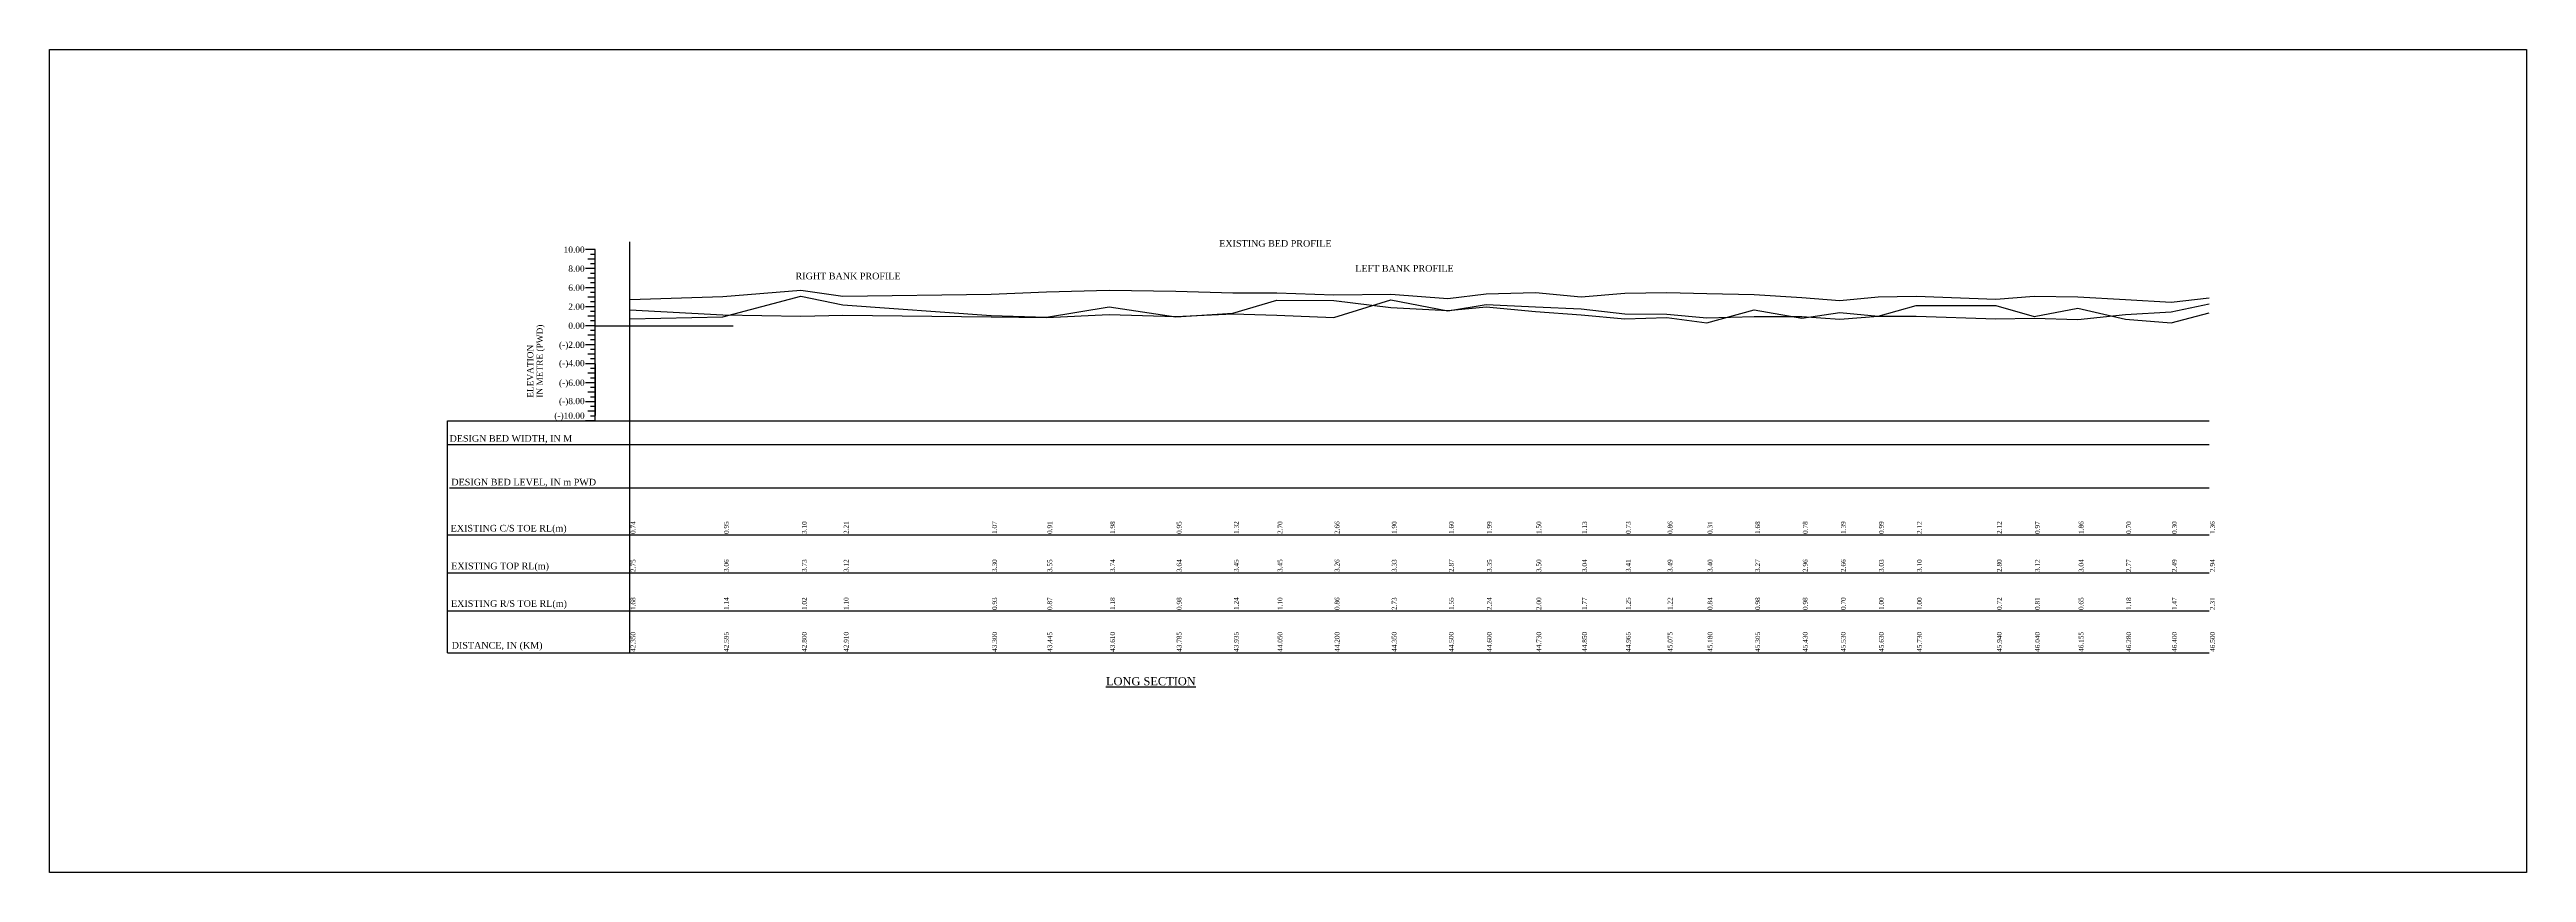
# Model space of a CAD drawing. Header units: metres. Extents: x -148477 to 168932, y -55673 to -2736.
# Drawn here: x 15095.1 to 15355.4, y -16723.2 to -16636.7 of the extents above; entities that cross this region are included whole.
import ezdxf
from ezdxf.enums import TextEntityAlignment as Align

# ---------------------------------------------------------------- set-up
doc = ezdxf.new("R2010")
doc.units = ezdxf.units.M
doc.styles.add('liza', font='times.ttf', dxfattribs={"height": 2})
doc.styles.get("Standard").update_dxf_attribs({"font": 'times.ttf'})

msp = doc.modelspace()

# ---------------------------------------------------------------- linework, layer by layer
at = {"color": 0, "lineweight": 30}
for p, q in [((15152.4472, -16657.7075), (15151.4472, -16657.7075)), ((15152.4472, -16658.7075), (15151.6972, -16658.7075)), ((15152.4472, -16658.2075), (15151.9472, -16658.2075)), ((15152.4472, -16675.7075), (15152.4472, -16657.7075)), ((15152.4472, -16659.7075), (15151.4472, -16659.7075)), ((15152.4472, -16659.7075), (15151.4472, -16659.7075)), ((15152.4472, -16659.7075), (15151.4472, -16659.7075)), ((15152.4472, -16660.7075), (15151.6972, -16660.7075)), ((15152.4472, -16659.2075), (15151.9472, -16659.2075)), ((15152.4472, -16660.2075), (15151.9472, -16660.2075)), ((15152.4472, -16661.2075), (15151.9472, -16661.2075)), ((15152.4472, -16661.7075), (15151.4472, -16661.7075)), ((15152.4472, -16661.7075), (15151.4472, -16661.7075)), ((15152.4472, -16663.7075), (15151.4472, -16663.7075)), ((15152.4472, -16662.7075), (15151.6972, -16662.7075)), ((15152.4472, -16662.7075), (15151.6972, -16662.7075)), ((15152.4472, -16662.2075), (15151.9472, -16662.2075)), ((15152.4472, -16662.2075), (15151.9472, -16662.2075)), ((15152.4472, -16663.2075), (15151.9472, -16663.2075)), ((15152.4472, -16665.7075), (15151.4472, -16665.7075)), ((15152.4472, -16664.7075), (15151.6972, -16664.7075)), ((15152.4472, -16666.7075), (15151.6972, -16666.7075)), ((15152.4472, -16664.2075), (15151.9472, -16664.2075)), ((15152.4472, -16665.2075), (15151.9472, -16665.2075)), ((15152.4472, -16666.2075), (15151.9472, -16666.2075)), ((15152.4472, -16667.7075), (15151.4472, -16667.7075)), ((15152.4472, -16668.7075), (15151.6972, -16668.7075)), ((15152.4472, -16667.2075), (15151.9472, -16667.2075)), ((15152.4472, -16668.2075), (15151.9472, -16668.2075)), ((15152.4472, -16669.2075), (15151.9472, -16669.2075)), ((15152.4472, -16669.7075), (15151.4472, -16669.7075)), ((15152.4472, -16671.7075), (15151.4472, -16671.7075)), ((15152.4472, -16670.7075), (15151.6972, -16670.7075)), ((15152.4472, -16670.2075), (15151.9472, -16670.2075)), ((15152.4472, -16671.2075), (15151.9472, -16671.2075)), ((15152.4472, -16673.7075), (15151.4472, -16673.7075)), ((15152.4472, -16672.7075), (15151.6972, -16672.7075)), ((15152.4472, -16672.2075), (15151.9472, -16672.2075)), ((15152.4472, -16673.2075), (15151.9472, -16673.2075)), ((15152.4472, -16674.2075), (15151.9472, -16674.2075)), ((15136.9472, -16675.7075), (15322.0853, -16675.7075)), ((15152.4472, -16675.7075), (15151.4472, -16675.7075)), ((15152.4472, -16674.7075), (15151.6972, -16674.7075)), ((15152.4472, -16675.2075), (15151.9472, -16675.2075)), ((15136.9472, -16678.2021), (15322.0853, -16678.2021)), ((15137.1415, -16682.7546), (15322.0853, -16682.7546)), ((15136.9472, -16700.1075), (15322.0853, -16700.1075))]:
    msp.add_line(p, q, dxfattribs=at)
at = {"color": 4, "linetype": 'Continuous', "lineweight": -3, "ltscale": 0.5}
for p, q in [((15156.0853, -16700.1075), (15156.0853, -16656.8886)), ((15152.4472, -16665.7075), (15166.9414, -16665.7075))]:
    msp.add_line(p, q, dxfattribs=at)
at = {"lineweight": 30}
for p, q in [((15152.4472, -16669.7075), (15152.4472, -16675.1375)), ((15136.9472, -16700.1075), (15136.9472, -16675.7075)), ((15136.9472, -16687.7075), (15322.0853, -16687.7075)), ((15136.9472, -16691.7075), (15322.0853, -16691.7075)), ((15136.9472, -16695.7075), (15322.0853, -16695.7075))]:
    msp.add_line(p, q, dxfattribs=at)
at = {"color": 6, "linetype": 'Continuous', "lineweight": -3, "ltscale": 0.5}
msp.add_lwpolyline([(15095.1035, -16636.6601), (15355.441, -16636.6601), (15355.441, -16723.2107), (15095.1035, -16723.2107)], close=True, dxfattribs=at)
at = {"color": 3, "lineweight": 30}
msp.add_lwpolyline([(15217.9087, -16657.1178, 0, 0, 0), (15217.0367, -16657.0985, 0, 0, 0), (15216.0611, -16661.2282, 0.2996, 0, 0), (15215.7676, -16662.4775, 0, 0, 0)], format="xyseb", dxfattribs=at)
at = {"color": 6, "lineweight": 30}
msp.add_lwpolyline([(15173.3366, -16660.5143, 0, 0, 0), (15172.1804, -16660.5206, 0, 0, 0), (15171.5608, -16663.5118, 0.2996, 0, 0), (15171.3317, -16664.6472, 0, 0, 0)], format="xyseb", dxfattribs=at)
at = {"color": 5, "lineweight": 30}
msp.add_lwpolyline([(15232.2817, -16659.6998, 0, 0, 0), (15231.5766, -16659.6994, 0, 0, 0), (15231.0223, -16662.0491, 0.2996, 0, 0), (15230.7455, -16663.1311, 0, 0, 0)], format="xyseb", dxfattribs=at)
at = {"color": 2, "linetype": 'Continuous', "lineweight": -3, "ltscale": 0.5}
msp.add_lwpolyline([(15156.0853, -16662.9575), (15165.8853, -16662.6475), (15174.0853, -16661.9775), (15178.4853, -16662.5875), (15194.0853, -16662.4075), (15199.8853, -16662.1575), (15206.4853, -16661.9675), (15213.4853, -16662.0675), (15219.4853, -16662.2575), (15224.0853, -16662.2575), (15230.0853, -16662.4475), (15236.0853, -16662.3775), (15242.0853, -16662.8375), (15246.0853, -16662.3575), (15251.2853, -16662.2075), (15256.0853, -16662.6675), (15260.6853, -16662.2975), (15265.0853, -16662.2175), (15269.2853, -16662.3075), (15274.2853, -16662.4375), (15279.2853, -16662.7475), (15283.2853, -16663.0475), (15287.2853, -16662.6775), (15291.2853, -16662.6075), (15299.6853, -16662.9075), (15303.6853, -16662.5875), (15308.2853, -16662.6675), (15313.2853, -16662.9375), (15318.0853, -16663.2175), (15322.0853, -16662.7675)], dxfattribs=at)
at = {"color": 3, "linetype": 'Continuous', "lineweight": -3, "ltscale": 0.5}
msp.add_lwpolyline([(15156.0853, -16664.9675), (15165.8853, -16664.7575), (15174.0853, -16662.6075), (15178.4853, -16663.4975), (15194.0853, -16664.6375), (15199.8853, -16664.7975), (15206.4853, -16663.7275), (15213.4853, -16664.7575), (15219.4853, -16664.3875), (15224.0853, -16663.0075), (15230.0853, -16663.0475), (15236.0853, -16663.8075), (15242.0853, -16664.1075), (15246.0853, -16663.7175), (15251.2853, -16664.2075), (15256.0853, -16664.5775), (15260.6853, -16664.9775), (15265.0853, -16664.8475), (15269.2853, -16665.3975), (15274.2853, -16664.0275), (15279.2853, -16664.9275), (15283.2853, -16664.3175), (15287.2853, -16664.7175), (15291.2853, -16663.5875), (15299.6853, -16663.5875), (15303.6853, -16664.7375), (15308.2853, -16663.8475), (15313.2853, -16665.0075), (15318.0853, -16665.4075), (15322.0853, -16664.3475)], dxfattribs=at)
at = {"color": 6, "linetype": 'Continuous', "lineweight": -3, "ltscale": 0.5}
msp.add_lwpolyline([(15156.0853, -16664.0275), (15165.8853, -16664.5675), (15174.0853, -16664.6875), (15178.4853, -16664.6075), (15194.0853, -16664.7775), (15199.8853, -16664.8375), (15206.4853, -16664.5275), (15213.4853, -16664.7275), (15219.4853, -16664.4675), (15224.0853, -16664.6075), (15230.0853, -16664.8475), (15236.0853, -16662.9775), (15242.0853, -16664.1575), (15246.0853, -16663.4675), (15251.2853, -16663.7075), (15256.0853, -16663.9375), (15260.6853, -16664.4575), (15265.0853, -16664.4875), (15269.2853, -16664.8675), (15274.2853, -16664.7275), (15279.2853, -16664.7275), (15283.2853, -16665.0075), (15287.2853, -16664.7075), (15291.2853, -16664.7075), (15299.6853, -16664.9875), (15303.6853, -16664.8975), (15308.2853, -16665.0575), (15313.2853, -16664.5275), (15318.0853, -16664.2375), (15322.0853, -16663.3975)], dxfattribs=at)
at = {"color": 0, "lineweight": 30}
msp.add_lwpolyline([(15147.4472, -16673.4075, 0, 0, 0), (15147.4472, -16665.6608, 0.2767, 0, 0), (15147.4472, -16665.1075, 0, 0, 0)], format="xyseb", dxfattribs=at)

# ---------------------------------------------------------------- texts
for s, p in [('10.00', (15151.3472, -16658.0325)), ('8.00', (15151.3472, -16660.0325)), ('6.00', (15151.3472, -16662.0325)), ('2.00', (15151.3472, -16664.0325)), ('0.00', (15151.3472, -16666.0325)), ('(-)2.00', (15151.3472, -16668.0456)), ('(-)4.00', (15151.3472, -16669.9706)), ('2.00', (15151.3472, -16668.0325)), ('(-)6.00', (15151.3472, -16672.0325)), ('(-)8.00', (15151.3472, -16673.9575)), ('(-)10.00', (15151.3472, -16675.4918))]:
    msp.add_text(s, height=0.65, dxfattribs=at).set_placement(p, align=Align.RIGHT)
for s, p in [('IN METRE (PWD)', (15146.9472, -16673.2775)), ('ELEVATION', (15145.9472, -16673.2775))]:
    msp.add_text(s, height=0.65, rotation=90, dxfattribs=at).set_placement(p)
at = {"color": 3, "lineweight": 30, "insert": (15218.0403, -16656.7024), "char_height": 0.7, "attachment_point": 1}
msp.add_mtext('EXISTING BED PROFILE', dxfattribs=at)
at = {"color": 6, "lineweight": 30, "insert": (15173.5158, -16660.132), "char_height": 0.7, "attachment_point": 1}
msp.add_mtext('RIGHT BANK PROFILE', dxfattribs=at)
at = {"color": 5, "lineweight": 30, "insert": (15232.3466, -16659.3236), "char_height": 0.7, "attachment_point": 1}
msp.add_mtext('LEFT BANK PROFILE', dxfattribs=at)
at = {"color": 0, "lineweight": 30, "char_height": 0.7, "attachment_point": 1}
for s, insert in [('DESIGN BED WIDTH, IN M', (15137.145, -16677.2134)), ('DESIGN BED LEVEL, IN m PWD', (15137.3357, -16681.8017)), ('EXISTING C/S TOE RL(m)', (15137.265, -16686.6503)), ('EXISTING TOP RL(m)', (15137.3199, -16690.6253)), ('EXISTING R/S TOE RL(m)', (15137.297, -16694.575)), ('DISTANCE, IN (KM)', (15137.3754, -16698.9681))]:
    msp.add_mtext(s, dxfattribs=dict(at, insert=insert))
at = {"color": 6, "linetype": 'Continuous', "lineweight": -3, "ltscale": 0.5, "char_height": 0.5, "width": 2.15, "attachment_point": 1, "rotation": 90, "style": 'liza'}
for s, insert in [('0.74', (15156.1853, -16687.6075)), ('0.95', (15165.9853, -16687.6075)), ('3.10', (15174.1853, -16687.6075)), ('2.21', (15178.5853, -16687.6075)), ('1.07', (15194.1853, -16687.6075)), ('0.91', (15199.9853, -16687.6075)), ('1.98', (15206.5853, -16687.6075)), ('0.95', (15213.5853, -16687.6075)), ('1.32', (15219.5853, -16687.6075)), ('2.70', (15224.1853, -16687.6075)), ('2.66', (15230.1853, -16687.6075)), ('1.90', (15236.1853, -16687.6075)), ('1.60', (15242.1853, -16687.6075)), ('1.99', (15246.1853, -16687.6075)), ('1.50', (15251.3853, -16687.6075)), ('1.13', (15256.1853, -16687.6075)), ('0.73', (15260.7853, -16687.6075)), ('0.86', (15265.1853, -16687.6075)), ('0.31', (15269.3853, -16687.6075)), ('1.68', (15274.3853, -16687.6075)), ('0.78', (15279.3853, -16687.6075)), ('1.39', (15283.3853, -16687.6075)), ('0.99', (15287.3853, -16687.6075)), ('2.12', (15291.3853, -16687.6075)), ('2.12', (15299.7853, -16687.6075)), ('0.97', (15303.7853, -16687.6075)), ('1.86', (15308.3853, -16687.6075)), ('0.70', (15313.3853, -16687.6075)), ('0.30', (15318.1853, -16687.6075)), ('1.36', (15322.1853, -16687.6075)), ('2.75', (15156.1853, -16691.6075)), ('3.06', (15165.9853, -16691.6075)), ('3.73', (15174.1853, -16691.6075)), ('3.12', (15178.5853, -16691.6075)), ('3.30', (15194.1853, -16691.6075)), ('3.55', (15199.9853, -16691.6075)), ('3.74', (15206.5853, -16691.6075)), ('3.64', (15213.5853, -16691.6075)), ('3.45', (15219.5853, -16691.6075)), ('3.45', (15224.1853, -16691.6075)), ('3.26', (15230.1853, -16691.6075)), ('3.33', (15236.1853, -16691.6075)), ('2.87', (15242.1853, -16691.6075)), ('3.35', (15246.1853, -16691.6075)), ('3.50', (15251.3853, -16691.6075)), ('3.04', (15256.1853, -16691.6075)), ('3.41', (15260.7853, -16691.6075)), ('3.49', (15265.1853, -16691.6075)), ('3.40', (15269.3853, -16691.6075)), ('3.27', (15274.3853, -16691.6075)), ('2.96', (15279.3853, -16691.6075)), ('2.66', (15283.3853, -16691.6075)), ('3.03', (15287.3853, -16691.6075)), ('3.10', (15291.3853, -16691.6075)), ('2.80', (15299.7853, -16691.6075)), ('3.12', (15303.7853, -16691.6075)), ('3.04', (15308.3853, -16691.6075)), ('2.77', (15313.3853, -16691.6075)), ('2.49', (15318.1853, -16691.6075)), ('2.94', (15322.1853, -16691.6075)), ('1.68', (15156.1853, -16695.6075)), ('1.14', (15165.9853, -16695.6075)), ('1.02', (15174.1853, -16695.6075)), ('1.10', (15178.5853, -16695.6075)), ('0.93', (15194.1853, -16695.6075)), ('0.87', (15199.9853, -16695.6075)), ('1.18', (15206.5853, -16695.6075)), ('0.98', (15213.5853, -16695.6075)), ('1.24', (15219.5853, -16695.6075)), ('1.10', (15224.1853, -16695.6075)), ('0.86', (15230.1853, -16695.6075)), ('2.73', (15236.1853, -16695.6075)), ('1.55', (15242.1853, -16695.6075)), ('2.24', (15246.1853, -16695.6075)), ('2.00', (15251.3853, -16695.6075)), ('1.77', (15256.1853, -16695.6075)), ('1.25', (15260.7853, -16695.6075)), ('1.22', (15265.1853, -16695.6075)), ('0.84', (15269.3853, -16695.6075)), ('0.98', (15274.3853, -16695.6075)), ('0.98', (15279.3853, -16695.6075)), ('0.70', (15283.3853, -16695.6075)), ('1.00', (15287.3853, -16695.6075)), ('1.00', (15291.3853, -16695.6075)), ('0.72', (15299.7853, -16695.6075)), ('0.81', (15303.7853, -16695.6075)), ('0.65', (15308.3853, -16695.6075)), ('1.18', (15313.3853, -16695.6075)), ('1.47', (15318.1853, -16695.6075)), ('2.31', (15322.1853, -16695.6075)), ('42.350', (15156.1853, -16700.0075)), ('42.595', (15165.9853, -16700.0075)), ('42.800', (15174.1853, -16700.0075)), ('42.910', (15178.5853, -16700.0075)), ('43.300', (15194.1853, -16700.0075)), ('43.445', (15199.9853, -16700.0075)), ('43.610', (15206.5853, -16700.0075)), ('43.785', (15213.5853, -16700.0075)), ('43.935', (15219.5853, -16700.0075)), ('44.050', (15224.1853, -16700.0075)), ('44.200', (15230.1853, -16700.0075)), ('44.350', (15236.1853, -16700.0075)), ('44.500', (15242.1853, -16700.0075)), ('44.600', (15246.1853, -16700.0075)), ('44.730', (15251.3853, -16700.0075)), ('44.850', (15256.1853, -16700.0075)), ('44.965', (15260.7853, -16700.0075)), ('45.075', (15265.1853, -16700.0075)), ('45.180', (15269.3853, -16700.0075)), ('45.305', (15274.3853, -16700.0075)), ('45.430', (15279.3853, -16700.0075)), ('45.530', (15283.3853, -16700.0075)), ('45.630', (15287.3853, -16700.0075)), ('45.730', (15291.3853, -16700.0075)), ('45.940', (15299.7853, -16700.0075)), ('46.040', (15303.7853, -16700.0075)), ('46.155', (15308.3853, -16700.0075)), ('46.280', (15313.3853, -16700.0075)), ('46.400', (15318.1853, -16700.0075)), ('46.500', (15322.1853, -16700.0075))]:
    msp.add_mtext(s, dxfattribs=dict(at, insert=insert))
at = {"color": 0, "linetype": 'ByBlock', "lineweight": 30, "insert": (15206.1407, -16702.6671), "char_height": 0.861585, "width": 43.932388, "attachment_point": 1}
msp.add_mtext('\\pi-861.6,l861.6,t3.705e+004;{\\LLONG SECTION }', dxfattribs=at)

doc.saveas('drawing.dxf')
